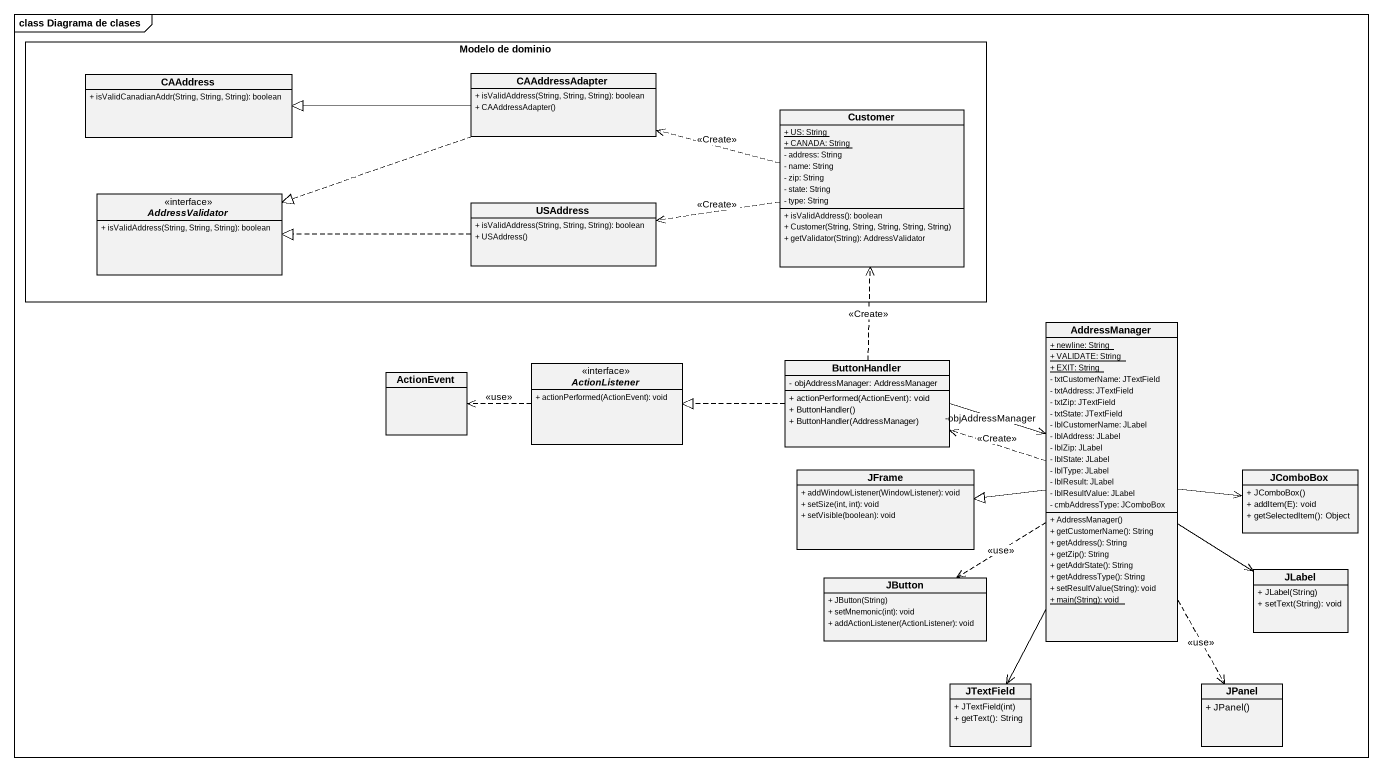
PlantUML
@startuml
mainframe class Diagrama de clases
hide circle
hide empty members
skinparam classAttributeIconSize 0
rectangle "Modelo de dominio" as Modelo_de_dominio {
  class CAAddress {
    + isValidCanadianAddr(String, String, String): boolean
  }
  class CAAddressAdapter {
    + isValidAddress(String, String, String): boolean
    + CAAddressAdapter()
  }
  class Customer {
    {static} + US: String
    {static} + CANADA: String
    - address: String
    - name: String
    - zip: String
    - state: String
    - type: String
    + isValidAddress(): boolean
    + Customer(String, String, String, String, String)
    + getValidator(String): AddressValidator
  }
  interface AddressValidator {
    + isValidAddress(String, String, String): boolean
  }
  class USAddress {
    + isValidAddress(String, String, String): boolean
    + USAddress()
  }
}
class AddressManager {
  {static} + newline: String
  {static} + VALIDATE: String
  {static} + EXIT: String
  - txtCustomerName: JTextField
  - txtAddress: JTextField
  - txtZip: JTextField
  - txtState: JTextField
  - lblCustomerName: JLabel
  - lblAddress: JLabel
  - lblZip: JLabel
  - lblState: JLabel
  - lblType: JLabel
  - lblResult: JLabel
  - lblResultValue: JLabel
  - cmbAddressType: JComboBox
  + AddressManager()
  + getCustomerName(): String
  + getAddress(): String
  + getZip(): String
  + getAddrState(): String
  + getAddressType(): String
  + setResultValue(String): void
  {static} + main(String): void
}
class ActionEvent
interface ActionListener {
  + actionPerformed(ActionEvent): void
}
class ButtonHandler {
  - objAddressManager: AddressManager
  + actionPerformed(ActionEvent): void
  + ButtonHandler()
  + ButtonHandler(AddressManager)
}
class JFrame {
  + addWindowListener(WindowListener): void
  + setSize(int, int): void
  + setVisible(boolean): void
}
class JComboBox {
  + JComboBox()
  + addItem(E): void
  + getSelectedItem(): Object
}
class JButton {
  + JButton(String)
  + setMnemonic(int): void
  + addActionListener(ActionListener): void
}
class JLabel {
  + JLabel(String)
  + setText(String): void
}
class JTextField {
  + JTextField(int)
  + getText(): String
}
class JPanel {
  + JPanel()
}
CAAddressAdapter -left-|> CAAddress
CAAddressAdapter .left.|> AddressValidator
Customer .left.> CAAddressAdapter : <<Create>>
Customer .left.> USAddress : <<Create>>
USAddress .left.|> AddressValidator
AddressManager .left.> ButtonHandler : <<Create>>
AddressManager -left-|> JFrame
AddressManager -right-> JComboBox
AddressManager ..> JButton : <<use>>
AddressManager --> JLabel
AddressManager --> JTextField
AddressManager ..> JPanel : <<use>>
ActionListener .left.> ActionEvent : <<use>>
ButtonHandler .up.> Customer : <<Create>>
ButtonHandler -right-> "-objAddressManager" AddressManager
ButtonHandler .left.|> ActionListener
@enduml
